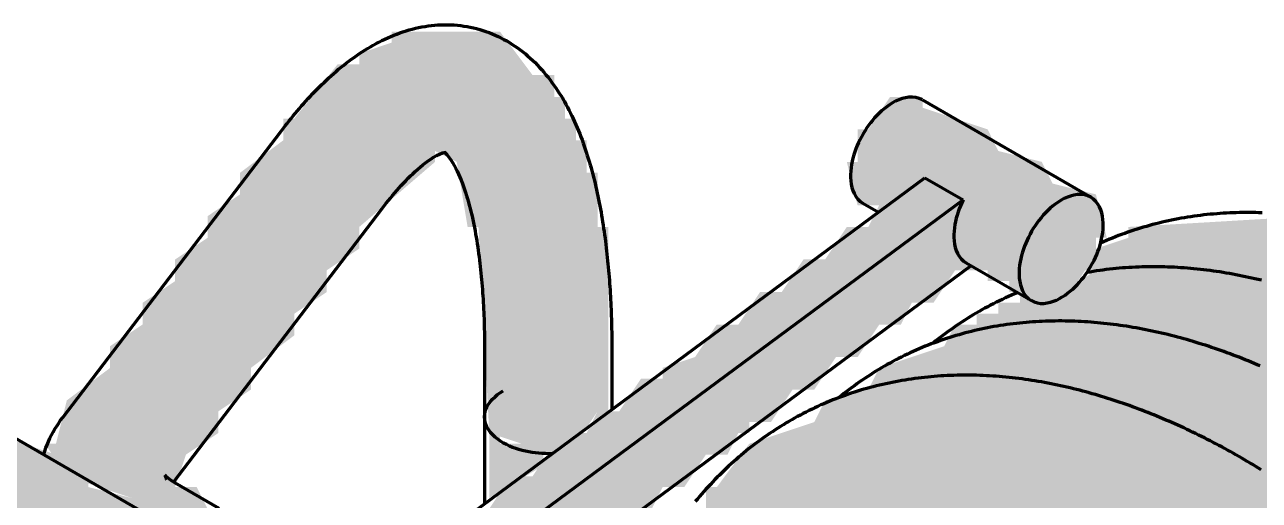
# Model space of a CAD drawing. Header units: millimetres. Extents: x 0 to 420, y 0 to 297.
# Drawn here: x 226.53 to 237.93, y 235.65 to 240.03 of the extents above; entities that cross this region are included whole.
import ezdxf

# ---------------------------------------------------------------- set-up
doc = ezdxf.new("R2010")
doc.units = ezdxf.units.MM
doc.layers.add('01-VISIBLE', color=7, linetype='CONTINUOUS', lineweight=70)
doc.layers.add('13-GRAFICA', color=30, linetype='CONTINUOUS', lineweight=18)

msp = doc.modelspace()

# ---------------------------------------------------------------- hatches: boundary and pattern name
at = {"layer": '13-GRAFICA', "true_color": 0x202020}
h = msp.add_hatch(color=7, dxfattribs=at)
h.dxf.hatch_style = 1
h.paths.add_polyline_path([(226.9185, 235.8682), (226.7185, 236.1682), (226.8185, 236.1682), (226.9185, 236.5682), (227.3185, 236.8682), (227.3185, 237.0682), (227.6185, 237.2682), (227.6185, 237.4682), (227.9185, 237.6682), (227.9185, 237.8682), (228.2185, 238.0682), (228.2185, 238.2682), (228.5185, 238.4682), (228.5185, 238.6682), (228.9185, 238.9682), (228.9185, 239.1682), (229.0185, 239.1682), (229.4185, 239.6682), (229.6185, 239.6682), (229.6185, 239.7682), (229.9185, 239.8682), (229.9185, 239.9682), (230.9185, 239.9682), (231.2185, 239.5682), (231.4185, 239.5682), (231.4185, 239.3682), (231.5185, 239.3682), (231.5185, 239.1682), (231.6185, 239.1682), (231.6185, 238.9682), (231.7185, 238.9682), (231.7185, 238.6682), (231.8185, 238.6682), (231.8185, 238.1682), (231.9185, 238.1682), (231.9185, 236.4682), (231.8185, 236.4682), (231.6185, 236.1682), (231.4185, 236.1682), (231.4185, 236.0682), (231.1185, 236.0682), (231.1185, 236.1682), (230.8185, 236.2682), (230.7185, 238.1682), (230.6185, 238.1682), (230.5185, 238.7682), (230.3185, 238.8682), (230.3185, 238.7682), (229.6185, 238.1682), (229.6185, 237.9682), (229.3185, 237.7682), (229.3185, 237.5682), (229.0185, 237.3682), (229.0185, 237.1682), (228.6185, 236.8682), (228.6185, 236.6682), (228.3185, 236.4682), (228.3185, 236.2682), (228.0185, 236.0682), (227.9185, 235.7682), (228.1185, 235.7682), (228.2185, 235.5682), (227.9185, 235.4682), (227.9185, 235.3682), (227.5185, 235.5682), (227.5185, 235.6682)])
at = {"layer": '13-GRAFICA', "true_color": 0xb21820}
h = msp.add_hatch(color=7, dxfattribs=at)
h.dxf.hatch_style = 1
h.paths.add_polyline_path([(229.7185, 234.2682), (229.5185, 234.7682), (229.7185, 234.7682), (229.9185, 235.0682), (230.1185, 235.0682), (230.2185, 235.2682), (230.4185, 235.2682), (230.6185, 235.5682), (230.8185, 235.5682), (231.0185, 235.8682), (231.2185, 235.8682), (231.4185, 236.1682), (231.6185, 236.1682), (231.6185, 236.2682), (231.7185, 236.2682), (231.8185, 236.4682), (232.0185, 236.4682), (232.2185, 236.7682), (232.4185, 236.7682), (232.4185, 236.8682), (232.7185, 236.9682), (232.9185, 237.2682), (233.1185, 237.2682), (233.3185, 237.5682), (233.5185, 237.5682), (233.7185, 237.8682), (233.9185, 237.8682), (234.1185, 238.1682), (234.3185, 238.1682), (234.4185, 238.3682), (234.2185, 238.3682), (234.1185, 238.7682), (234.2185, 238.7682), (234.2185, 239.0682), (234.3185, 239.0682), (234.5185, 239.3682), (234.8185, 239.3682), (234.8185, 239.2682), (235.4185, 239.0682), (235.5185, 238.8682), (235.9185, 238.7682), (236.0185, 238.5682), (236.4185, 238.4682), (236.5185, 238.0682), (236.4185, 238.0682), (236.4185, 237.7682), (236.3185, 237.7682), (236.1185, 237.4682), (235.8185, 237.4682), (235.8185, 237.5682), (235.6185, 237.5682), (235.6185, 237.6682), (235.4185, 237.6682), (235.4185, 237.7682), (235.1185, 237.7682), (234.9185, 237.4682), (234.7185, 237.4682), (234.6185, 237.2682), (234.4185, 237.2682), (234.2185, 236.9682), (234.0185, 236.9682), (233.8185, 236.6682), (233.6185, 236.6682), (233.4185, 236.3682), (233.2185, 236.3682), (233.2185, 236.2682), (233.1185, 236.2682), (233.0185, 236.0682), (232.8185, 236.0682), (232.6185, 235.7682), (232.4185, 235.7682), (232.3185, 235.5682), (232.1185, 235.5682), (232.1185, 235.4682), (232.0185, 235.4682), (231.9185, 235.2682), (231.7185, 235.2682), (231.5185, 234.9682), (231.2185, 234.8682), (231.1185, 235.0682), (230.7185, 235.0682), (230.6185, 234.8682), (230.4185, 234.8682), (230.4185, 234.7682), (230.2185, 234.7682), (230.1185, 234.5682), (229.9185, 234.5682), (229.8185, 234.2682)])
h = msp.add_hatch(color=7, dxfattribs=at)
h.dxf.hatch_style = 1
h.paths.add_polyline_path([(222.2185, 228.7682), (222.2185, 233.9682), (222.1185, 233.9682), (222.1185, 234.6682), (222.0185, 234.6682), (222.0185, 234.9682), (221.8185, 235.0682), (221.7185, 235.4682), (221.4185, 235.6682), (221.4185, 235.8682), (221.2185, 235.9682), (221.2185, 236.1682), (220.9185, 236.3682), (220.8185, 236.7682), (220.6185, 236.8682), (220.6185, 237.0682), (220.5185, 237.0682), (220.5185, 237.2682), (220.4185, 237.2682), (220.4185, 237.6682), (220.3185, 237.6682), (220.3185, 237.9682), (220.4185, 237.9682), (220.5185, 238.3682), (220.6185, 238.3682), (220.8185, 238.6682), (221.2185, 238.6682), (221.2185, 238.7682), (222.0185, 238.6682), (222.0185, 238.5682), (222.2185, 238.5682), (222.2185, 238.4682), (222.5185, 238.4682), (222.5185, 238.3682), (222.7185, 238.3682), (222.7185, 238.2682), (222.9185, 238.2682), (222.9185, 238.1682), (223.1185, 238.1682), (223.1185, 238.0682), (223.7185, 237.8682), (223.8185, 237.6682), (224.2185, 237.5682), (224.3185, 237.3682), (224.9185, 237.1682), (225.0185, 236.9682), (225.6185, 236.7682), (225.7185, 236.5682), (226.1185, 236.4682), (226.2185, 236.2682), (226.8185, 236.0682), (226.9185, 235.8682), (227.1185, 235.8682), (227.1185, 235.7682), (227.5185, 235.6682), (227.6185, 235.4682), (228.2185, 235.2682), (228.3185, 235.0682), (228.7185, 234.9682), (228.8185, 234.7682), (229.4185, 234.5682), (229.5185, 234.3682), (229.7185, 234.3682), (229.7185, 234.2682), (230.1185, 234.1682), (230.2185, 233.9682), (230.8185, 233.7682), (230.9185, 233.5682), (231.3185, 233.4682), (231.4185, 233.2682), (231.6185, 233.2682), (231.7185, 233.0682), (232.1185, 232.9682), (232.3185, 232.6682), (232.5185, 232.6682), (232.6185, 232.4682), (232.8185, 232.4682), (233.0185, 232.1682), (233.2185, 232.1682), (233.4185, 231.8682), (233.6185, 231.8682), (234.0185, 231.3682), (234.2185, 231.3682), (234.8185, 230.6682), (235.0185, 230.6682), (235.0185, 230.5682), (235.8185, 229.8682), (235.8185, 229.6682), (236.4185, 229.1682), (236.4185, 228.9682), (236.8185, 228.6682), (236.8185, 228.4682), (237.0185, 228.3682), (237.0185, 228.1682), (237.2185, 228.0682), (237.2185, 227.8682), (237.3185, 227.8682), (237.3185, 227.7682), (237.5185, 227.6682), (237.5185, 227.4682), (237.7185, 227.3682), (237.7185, 227.1682), (237.8185, 227.1682), (237.8185, 226.9682), (237.9185, 226.9682), (237.9185, 226.7682), (238.0185, 226.7682), (238.1185, 225.7682), (238.2185, 225.7682), (238.2185, 215.5682), (237.9185, 215.3682), (237.9185, 213.1682), (237.5185, 213.0682), (237.4185, 212.8682), (237.0185, 212.7682), (237.0185, 212.6682), (236.7185, 212.5682), (236.7185, 212.4682), (236.4185, 212.4682), (236.4185, 215.0682), (236.6185, 215.1682), (236.6185, 215.3682), (236.7185, 215.3682), (236.8185, 215.6682), (236.9185, 215.6682), (236.9185, 225.9682), (236.8185, 225.9682), (236.8185, 226.2682), (236.7185, 226.2682), (236.5185, 226.8682), (236.4185, 226.8682), (236.3185, 227.1682), (236.0185, 227.3682), (236.0185, 227.5682), (235.9185, 227.5682), (235.8185, 227.8682), (235.5185, 228.0682), (235.5185, 228.2682), (235.1185, 228.5682), (235.1185, 228.7682), (235.0185, 228.7682), (233.9185, 229.9682), (233.7185, 229.9682), (233.2185, 230.5682), (233.0185, 230.5682), (232.7185, 230.9682), (232.5185, 230.9682), (232.3185, 231.2682), (232.1185, 231.2682), (231.9185, 231.5682), (231.7185, 231.5682), (231.6185, 231.7682), (231.4185, 231.7682), (231.4185, 231.8682), (231.1185, 231.9682), (231.0185, 232.1682), (230.8185, 232.1682), (230.8185, 232.2682), (230.6185, 232.2682), (230.5185, 232.4682), (230.1185, 232.5682), (230.0185, 232.7682), (229.4185, 232.9682), (229.3185, 233.1682), (228.7185, 233.3682), (228.6185, 233.5682), (228.4185, 233.5682), (228.4185, 233.6682), (228.2185, 233.6682), (228.1185, 233.8682), (227.5185, 234.0682), (227.4185, 234.2682), (226.8185, 234.4682), (226.7185, 234.6682), (226.1185, 234.8682), (226.0185, 235.0682), (225.8185, 235.0682), (225.8185, 235.1682), (225.6185, 235.1682), (225.5185, 235.3682), (224.9185, 235.5682), (224.8185, 235.7682), (224.2185, 235.9682), (224.1185, 236.1682), (223.5185, 236.3682), (223.4185, 236.5682), (223.0185, 236.6682), (222.9185, 236.8682), (222.7185, 236.8682), (222.7185, 236.9682), (222.5185, 236.9682), (222.5185, 237.0682), (221.9185, 237.2682), (221.9185, 237.1682), (222.1185, 237.0682), (222.1185, 236.8682), (222.4185, 236.6682), (222.4185, 236.4682), (222.6185, 236.3682), (222.6185, 236.1682), (222.9185, 235.9682), (222.9185, 235.7682), (223.0185, 235.7682), (223.0185, 235.5682), (223.1185, 235.5682), (223.1185, 235.3682), (223.2185, 235.3682), (223.2185, 235.0682), (223.3185, 235.0682), (223.3185, 234.6682), (223.4185, 234.6682), (223.4185, 229.7682), (223.3185, 229.7682), (222.7185, 229.0682), (222.5185, 229.0682), (222.3185, 228.7682)])
at = {"layer": '13-GRAFICA', "true_color": 0x202020}
h = msp.add_hatch(color=7, dxfattribs=at)
h.dxf.hatch_style = 1
h.paths.add_polyline_path([(232.1185, 232.9682), (231.9185, 232.9682), (231.9185, 233.0682), (231.6185, 233.1682), (231.6185, 233.2682), (231.7185, 233.2682), (231.7185, 233.5682), (231.6185, 233.5682), (231.6185, 233.7682), (231.5185, 233.7682), (231.5185, 233.9682), (231.4185, 233.9682), (231.4185, 234.8682), (231.3185, 234.8682), (231.3185, 234.9682), (231.5185, 234.9682), (231.7185, 235.2682), (231.9185, 235.2682), (231.9185, 234.0682), (232.0185, 234.0682), (232.2185, 234.9682), (232.5185, 235.1682), (232.5185, 235.3682), (232.8185, 235.5682), (232.8185, 235.7682), (232.9185, 235.7682), (233.2185, 236.1682), (233.8185, 236.3682), (233.9185, 236.5682), (234.3185, 236.6682), (234.4185, 236.8682), (235.0185, 237.0682), (235.1185, 237.2682), (235.3185, 237.2682), (235.3185, 237.3682), (235.5185, 237.3682), (235.5185, 237.4682), (235.7185, 237.4682), (235.7185, 237.5682), (235.8185, 237.5682), (235.8185, 237.4682), (236.1185, 237.4682), (236.1185, 237.5682), (236.4185, 237.7682), (236.4185, 237.9682), (236.7185, 238.0682), (236.7185, 238.1682), (238.4185, 238.2682), (238.4185, 238.1682), (238.8185, 238.1682), (238.8185, 238.0682), (239.3185, 238.0682), (239.3185, 237.9682), (239.5185, 237.9682), (239.5185, 237.8682), (239.7185, 237.8682), (239.7185, 237.7682), (239.9185, 237.7682), (239.9185, 237.6682), (240.1185, 237.6682), (240.1185, 237.5682), (240.3185, 237.5682), (240.3185, 237.4682), (240.9185, 237.2682), (240.9185, 237.1682), (241.2185, 237.0682), (241.5185, 236.6682), (241.7185, 236.6682), (242.1185, 236.1682), (242.3185, 236.1682), (242.3185, 236.0682), (243.2185, 235.2682), (243.2185, 235.0682), (243.8185, 234.5682), (243.8185, 234.3682), (244.1185, 234.1682), (244.1185, 233.9682), (244.3185, 233.8682), (244.3185, 233.6682), (244.5185, 233.5682), (244.5185, 233.3682), (244.6185, 233.3682), (244.7185, 233.0682), (244.9185, 232.9682), (244.9185, 232.7682), (245.0185, 232.7682), (245.2185, 232.1682), (245.4185, 232.0682), (245.4185, 231.8682), (245.5185, 231.8682), (245.5185, 231.6682), (245.6185, 231.6682), (245.6185, 231.4682), (245.7185, 231.4682), (245.7185, 231.2682), (245.8185, 231.2682), (245.8185, 230.9682), (245.9185, 230.9682), (246.0185, 230.4682), (246.1185, 230.4682), (246.1185, 230.2682), (246.2185, 230.2682), (246.3185, 229.6682), (246.4185, 229.6682), (246.4185, 229.4682), (246.5185, 229.4682), (246.6185, 228.6682), (246.7185, 228.6682), (246.7185, 228.1682), (246.8185, 228.1682), (246.8185, 227.7682), (246.9185, 227.7682), (246.9185, 227.0682), (247.0185, 227.0682), (247.0185, 225.8682), (247.1185, 225.8682), (247.1185, 223.7682), (247.0185, 223.7682), (247.0185, 222.3682), (246.9185, 222.3682), (246.9185, 221.0682), (246.8185, 221.0682), (246.8185, 219.8682), (246.7185, 219.8682), (246.7185, 218.5682), (246.6185, 218.5682), (246.6185, 217.2682), (246.5185, 217.2682), (246.5185, 215.9682), (246.4185, 215.9682), (246.4185, 214.6682), (246.3185, 214.6682), (246.1185, 210.7682), (246.0185, 210.7682), (246.0185, 210.0682), (245.9185, 210.0682), (245.9185, 209.9682), (245.7185, 209.9682), (245.6185, 209.7682), (245.4185, 209.7682), (245.4185, 209.6682), (245.0185, 209.5682), (244.9185, 209.3682), (244.3185, 209.1682), (244.2185, 208.9682), (243.6185, 208.7682), (243.5185, 208.5682), (243.1185, 208.4682), (243.0185, 208.2682), (242.4185, 208.4682), (242.4185, 208.5682), (242.2185, 208.6682), (242.2185, 208.8682), (242.3185, 208.8682), (242.3185, 210.2682), (242.4185, 210.2682), (242.4185, 211.5682), (242.5185, 211.5682), (242.5185, 212.8682), (242.6185, 212.8682), (242.6185, 214.1682), (242.7185, 214.1682), (242.9185, 218.0682), (243.0185, 218.0682), (243.2185, 221.8682), (243.3185, 221.8682), (243.3185, 224.7682), (243.2185, 224.7682), (243.2185, 225.8682), (243.1185, 225.8682), (243.1185, 226.2682), (243.0185, 226.2682), (243.0185, 226.6682), (242.9185, 226.6682), (242.8185, 227.5682), (242.7185, 227.5682), (242.7185, 227.7682), (242.6185, 227.7682), (242.6185, 228.0682), (242.5185, 228.0682), (242.5185, 228.3682), (242.4185, 228.3682), (242.3185, 228.8682), (242.2185, 228.8682), (242.2185, 229.0682), (242.1185, 229.0682), (242.1185, 229.3682), (242.0185, 229.3682), (242.0185, 229.5682), (241.8185, 229.6682), (241.8185, 229.8682), (241.7185, 229.8682), (241.7185, 230.0682), (241.6185, 230.0682), (241.6185, 230.2682), (241.5185, 230.2682), (241.3185, 230.8682), (241.1185, 230.9682), (241.1185, 231.1682), (240.9185, 231.2682), (240.9185, 231.4682), (240.7185, 231.5682), (240.7185, 231.7682), (240.4185, 231.9682), (240.4185, 232.1682), (240.2185, 232.2682), (240.2185, 232.4682), (239.2185, 233.3682), (239.2185, 233.5682), (238.9185, 233.6682), (238.6185, 234.0682), (238.4185, 234.0682), (238.1185, 234.4682), (237.9185, 234.4682), (237.9185, 234.5682), (237.6185, 234.6682), (237.5185, 234.8682), (237.3185, 234.8682), (237.3185, 234.9682), (237.1185, 234.9682), (237.1185, 235.0682), (236.9185, 235.0682), (236.9185, 235.1682), (236.7185, 235.1682), (236.7185, 235.2682), (236.5185, 235.2682), (236.5185, 235.3682), (235.7185, 235.4682), (235.7185, 235.1682), (235.6185, 235.1682), (235.6185, 234.8682), (235.5185, 234.8682), (235.4185, 233.2682), (235.1185, 233.1682), (235.1185, 233.0682), (234.5185, 233.0682), (234.5185, 232.5682), (234.3185, 232.5682), (234.3185, 232.4682), (234.0185, 232.3682), (234.0185, 232.2682), (233.6185, 232.2682), (233.6185, 232.3682), (232.6185, 232.4682), (232.5185, 232.6682), (232.3185, 232.6682)])
h = msp.add_hatch(color=7, dxfattribs=at)
h.dxf.hatch_style = 1
h.paths.add_polyline_path([(230.9185, 236.2682), (230.9185, 236.1682), (231.1185, 236.1682), (231.1185, 236.0682), (231.3185, 236.0682), (231.3185, 235.9682), (230.8185, 235.6682), (230.8185, 236.2682)])

# ---------------------------------------------------------------- linework, layer by layer
at = {"layer": '01-VISIBLE'}
for p, q in [((234.8165, 239.3396), (236.3722, 238.4414)), ((226.8814, 236.4115), (228.8965, 239.0518)), ((229.5627, 234.719), (234.8389, 238.6214)), ((234.8389, 238.6214), (235.1924, 238.4173)), ((230.0071, 234.5821), (235.1924, 238.4173)), ((227.9044, 235.8152), (229.8305, 238.3389)), ((234.2665, 238.3869), (234.4099, 238.3042)), ((223.4886, 237.9261), (231.1749, 233.4885)), ((231.3092, 234.8855), (235.2643, 237.8109)), ((235.2211, 237.8358), (235.8222, 237.4888)), ((230.7754, 237.0171), (230.7754, 236.4161)), ((231.9504, 237.0171), (231.9504, 236.485)), ((230.7754, 236.4161), (230.7754, 235.616)), ((228.3254, 235.572), (227.9148, 235.8091))]:
    msp.add_line(p, q, dxfattribs=at)
for points in [[(228.8965, 239.0518), (228.9148, 239.0756), (228.9332, 239.0993), (228.9518, 239.1229), (228.9706, 239.1464), (228.9895, 239.1697), (229.0086, 239.1929), (229.0278, 239.216), (229.0472, 239.239), (229.0667, 239.2618), (229.0865, 239.2844), (229.1064, 239.3069), (229.1264, 239.3293), (229.1467, 239.3514), (229.1671, 239.3735), (229.1878, 239.3953), (229.2086, 239.4169), (229.2296, 239.4384), (229.2508, 239.4597), (229.2722, 239.4807), (229.2938, 239.5016), (229.3157, 239.5222), (229.3377, 239.5427), (229.3599, 239.5628), (229.3824, 239.5828), (229.4051, 239.6025), (229.428, 239.6219), (229.4512, 239.6411), (229.4745, 239.6599), (229.4981, 239.6785), (229.522, 239.6968), (229.546, 239.7147), (229.5704, 239.7324), (229.5949, 239.7496), (229.6198, 239.7666), (229.6448, 239.7831), (229.6701, 239.7993), (229.6957, 239.8151), (229.7215, 239.8305), (229.7476, 239.8454), (229.7739, 239.8599), (229.8004, 239.8739), (229.8272, 239.8875), (229.8543, 239.9005), (229.8816, 239.9131), (229.9091, 239.9251), (229.9368, 239.9366), (229.9648, 239.9476), (229.993, 239.9579), (230.0214, 239.9677), (230.05, 239.9768), (230.0789, 239.9853), (230.1078, 239.9932), (230.137, 240.0004), (230.1663, 240.007), (230.1958, 240.0128), (230.2254, 240.018), (230.2551, 240.0224), (230.2849, 240.0261), (230.3148, 240.0291), (230.3447, 240.0313), (230.3747, 240.0328), (230.4048, 240.0334), (230.4348, 240.0334), (230.4648, 240.0325), (230.4948, 240.0308), (230.5248, 240.0284), (230.5546, 240.0252), (230.5844, 240.0211), (230.614, 240.0163), (230.6435, 240.0107), (230.6729, 240.0042), (230.702, 239.997), (230.731, 239.9891), (230.7597, 239.9803), (230.7882, 239.9708), (230.8164, 239.9605), (230.8444, 239.9494), (230.872, 239.9377), (230.8993, 239.9252), (230.9263, 239.912), (230.953, 239.8981), (230.9792, 239.8835), (231.0051, 239.8683), (231.0306, 239.8524), (231.0557, 239.8359), (231.0804, 239.8188), (231.1046, 239.8011), (231.1285, 239.7828), (231.1519, 239.7639), (231.1748, 239.7446), (231.1973, 239.7247), (231.2193, 239.7042), (231.2409, 239.6834), (231.2621, 239.662), (231.2828, 239.6403), (231.303, 239.6181), (231.3228, 239.5954), (231.3421, 239.5724), (231.361, 239.5491), (231.3794, 239.5254), (231.3974, 239.5013), (231.415, 239.4769), (231.4321, 239.4523), (231.4488, 239.4273), (231.4651, 239.4021), (231.481, 239.3766), (231.4964, 239.3508), (231.5115, 239.3248), (231.5262, 239.2986), (231.5405, 239.2722), (231.5544, 239.2456), (231.568, 239.2188), (231.5812, 239.1918), (231.594, 239.1646), (231.6065, 239.1373), (231.6187, 239.1099), (231.6305, 239.0823), (231.6421, 239.0545), (231.6533, 239.0267), (231.6642, 238.9987), (231.6748, 238.9706), (231.6851, 238.9423), (231.6951, 238.914), (231.7049, 238.8856), (231.7143, 238.8571), (231.7235, 238.8285), (231.7325, 238.7998), (231.7412, 238.7711), (231.7496, 238.7423), (231.7578, 238.7134), (231.7658, 238.6844), (231.7735, 238.6554), (231.7811, 238.6263), (231.7884, 238.5972), (231.7954, 238.568), (231.8023, 238.5387), (231.809, 238.5094), (231.8155, 238.4801), (231.8217, 238.4507), (231.8278, 238.4213), (231.8337, 238.3919), (231.8394, 238.3624), (231.8449, 238.3328), (231.8503, 238.3033), (231.8554, 238.2737), (231.8604, 238.2441), (231.8652, 238.2144), (231.8699, 238.1847), (231.8744, 238.155), (231.8788, 238.1253), (231.883, 238.0956), (231.887, 238.0658), (231.8909, 238.036), (231.8946, 238.0062), (231.8982, 237.9764), (231.9017, 237.9466), (231.905, 237.9167), (231.9082, 237.8868), (231.9113, 237.857), (231.9142, 237.8271), (231.917, 237.7971), (231.9197, 237.7672), (231.9222, 237.7373), (231.9247, 237.7074), (231.927, 237.6774), (231.9292, 237.6474), (231.9312, 237.6175), (231.9332, 237.5875), (231.935, 237.5575), (231.9367, 237.5275), (231.9384, 237.4975), (231.9399, 237.4675), (231.9413, 237.4375), (231.9426, 237.4075), (231.9438, 237.3775), (231.9449, 237.3475), (231.9459, 237.3175), (231.9468, 237.2874), (231.9475, 237.2574), (231.9482, 237.2274), (231.9488, 237.1973), (231.9493, 237.1673), (231.9497, 237.1373), (231.9501, 237.1072), (231.9503, 237.0772), (231.9504, 237.0472), (231.9504, 237.0171)], [(234.8165, 239.3396), (234.7874, 239.3532), (234.7564, 239.3616), (234.7244, 239.3652), (234.6922, 239.3642), (234.6604, 239.3595), (234.6292, 239.3514), (234.5989, 239.3405), (234.5696, 239.3273), (234.5412, 239.3121), (234.5138, 239.2952), (234.4874, 239.2767)], [(234.4874, 239.2767), (234.4634, 239.2581), (234.4403, 239.2384), (234.418, 239.2177), (234.3965, 239.1962), (234.3759, 239.1739), (234.3561, 239.1509), (234.3371, 239.1272), (234.3189, 239.1029), (234.3015, 239.078), (234.2849, 239.0525), (234.2692, 239.0265), (234.2542, 239), (234.2402, 238.9731), (234.227, 238.9457), (234.2147, 238.9179), (234.2034, 238.8898), (234.193, 238.8612), (234.1836, 238.8323), (234.1754, 238.8031), (234.1682, 238.7735), (234.1623, 238.7437), (234.1577, 238.7137), (234.1545, 238.6835), (234.1528, 238.6531), (234.1529, 238.6228), (234.1548, 238.5925), (234.1589, 238.5623), (234.1652, 238.5326), (234.1742, 238.5036), (234.1861, 238.4757), (234.2013, 238.4494), (234.2197, 238.4253), (234.2416, 238.4042), (234.2665, 238.3869)], [(229.8305, 238.3389), (229.8492, 238.3631), (229.8681, 238.3872), (229.8871, 238.4111), (229.9064, 238.4348), (229.9259, 238.4583), (229.9456, 238.4817), (229.9656, 238.5048), (229.9858, 238.5277), (230.0063, 238.5504), (230.0271, 238.5728), (230.0482, 238.5949), (230.0696, 238.6168), (230.0913, 238.6383), (230.1134, 238.6595), (230.1358, 238.6802), (230.1586, 238.7006), (230.1818, 238.7205), (230.2054, 238.7399), (230.2295, 238.7587), (230.2541, 238.7768), (230.2793, 238.7941), (230.3051, 238.8105), (230.3316, 238.8257), (230.3589, 238.8394), (230.3872, 238.851), (230.4167, 238.8585)], [(230.4054, 238.8565), (230.4268, 238.8351), (230.446, 238.8117), (230.4635, 238.787), (230.4798, 238.7615), (230.495, 238.7353), (230.5093, 238.7087), (230.5227, 238.6816), (230.5355, 238.6541), (230.5476, 238.6264), (230.5591, 238.5984), (230.57, 238.5702), (230.5805, 238.5417), (230.5904, 238.5132), (230.6, 238.4844), (230.6091, 238.4556), (230.6178, 238.4266), (230.6261, 238.3975), (230.6341, 238.3683), (230.6418, 238.339), (230.6491, 238.3096), (230.6561, 238.2802), (230.6628, 238.2507), (230.6693, 238.2211), (230.6755, 238.1915), (230.6814, 238.1618), (230.6871, 238.1321), (230.6925, 238.1023), (230.6977, 238.0725), (230.7027, 238.0426), (230.7075, 238.0127), (230.7121, 237.9828), (230.7165, 237.9528), (230.7206, 237.9229), (230.7246, 237.8929), (230.7284, 237.8628), (230.732, 237.8328), (230.7355, 237.8027), (230.7388, 237.7726), (230.7419, 237.7425), (230.7448, 237.7124), (230.7476, 237.6822), (230.7503, 237.6521), (230.7528, 237.6219), (230.7551, 237.5917), (230.7573, 237.5616), (230.7594, 237.5314), (230.7613, 237.5011), (230.7631, 237.4709), (230.7647, 237.4407), (230.7663, 237.4105), (230.7677, 237.3802), (230.7689, 237.35), (230.7701, 237.3198), (230.7711, 237.2895), (230.7721, 237.2592), (230.7729, 237.229), (230.7736, 237.1987), (230.7741, 237.1685), (230.7746, 237.1382), (230.775, 237.1079), (230.7752, 237.0777), (230.7754, 237.0474), (230.7754, 237.0171)], [(235.1924, 238.4173), (235.1795, 238.3901), (235.1675, 238.3625), (235.1564, 238.3344), (235.1462, 238.3061), (235.1371, 238.2774), (235.129, 238.2483), (235.1221, 238.219), (235.1163, 238.1894), (235.1119, 238.1596), (235.1089, 238.1296), (235.1074, 238.0995), (235.1076, 238.0694), (235.1096, 238.0393), (235.1137, 238.0095), (235.1202, 237.9801), (235.1293, 237.9513), (235.1412, 237.9237), (235.1563, 237.8976), (235.1747, 237.8738), (235.1964, 237.8529), (235.2211, 237.8358)], [(235.8222, 237.4888), (235.8494, 237.4759), (235.8784, 237.4675), (235.9082, 237.4635), (235.9384, 237.4635), (235.9683, 237.467), (235.9977, 237.4735), (236.0265, 237.4827), (236.0544, 237.494), (236.0815, 237.5073), (236.1077, 237.5222), (236.133, 237.5386), (236.1574, 237.5562), (236.1811, 237.575), (236.2038, 237.5948), (236.2257, 237.6155), (236.2469, 237.637), (236.2672, 237.6593), (236.2867, 237.6823), (236.3054, 237.706), (236.3233, 237.7303), (236.3404, 237.7551), (236.3567, 237.7805), (236.3722, 237.8063), (236.3868, 237.8327), (236.4007, 237.8595), (236.4136, 237.8867), (236.4257, 237.9144), (236.4368, 237.9424), (236.447, 237.9708), (236.4561, 237.9995), (236.4642, 238.0286), (236.4712, 238.0579), (236.4769, 238.0875), (236.4814, 238.1173), (236.4844, 238.1473), (236.486, 238.1775), (236.4858, 238.2076), (236.4837, 238.2377), (236.4796, 238.2676), (236.4732, 238.297), (236.4641, 238.3258), (236.4522, 238.3535), (236.4371, 238.3795), (236.4187, 238.4034), (236.397, 238.4243), (236.3722, 238.4414)], [(236.3722, 238.4414), (236.343, 238.455), (236.312, 238.4635), (236.28, 238.467), (236.2479, 238.4661), (236.216, 238.4613), (236.1849, 238.4532), (236.1546, 238.4424), (236.1252, 238.4292), (236.0968, 238.414), (236.0694, 238.397), (236.0431, 238.3786)], [(236.0431, 238.3786), (236.0191, 238.3599), (235.9959, 238.3402), (235.9736, 238.3196), (235.9522, 238.2981), (235.9315, 238.2758), (235.9117, 238.2527), (235.8927, 238.229), (235.8745, 238.2047), (235.8571, 238.1798), (235.8405, 238.1543), (235.8248, 238.1284), (235.8099, 238.1019), (235.7958, 238.075), (235.7826, 238.0476), (235.7703, 238.0198), (235.759, 237.9916), (235.7486, 237.9631), (235.7393, 237.9341), (235.731, 237.9049), (235.7239, 237.8754), (235.7179, 237.8456), (235.7133, 237.8156), (235.7101, 237.7853), (235.7085, 237.755), (235.7085, 237.7246), (235.7105, 237.6943), (235.7145, 237.6642), (235.7209, 237.6345), (235.7299, 237.6055), (235.7418, 237.5776), (235.7569, 237.5512), (235.7754, 237.5271), (235.7972, 237.5061), (235.8222, 237.4888)], [(237.9534, 238.2986), (237.9234, 238.2995), (237.8934, 238.3003), (237.8634, 238.3008), (237.8333, 238.301), (237.8033, 238.301), (237.7733, 238.3008), (237.7433, 238.3003), (237.7132, 238.2996), (237.6832, 238.2986), (237.6532, 238.2974), (237.6232, 238.2959), (237.5932, 238.2942), (237.5633, 238.2922), (237.5333, 238.29), (237.5034, 238.2875), (237.4735, 238.2848), (237.4436, 238.2817), (237.4138, 238.2785), (237.3839, 238.2749), (237.3542, 238.2711), (237.3244, 238.2671), (237.2947, 238.2627), (237.265, 238.2581), (237.2354, 238.2532), (237.2058, 238.2481), (237.1763, 238.2427), (237.1468, 238.237), (237.1173, 238.2311), (237.088, 238.2248), (237.0586, 238.2183), (237.0294, 238.2116), (237.0002, 238.2045), (236.9711, 238.1972), (236.942, 238.1896), (236.913, 238.1818), (236.8841, 238.1736), (236.8553, 238.1652), (236.8265, 238.1565), (236.7979, 238.1475), (236.7693, 238.1383), (236.7408, 238.1288), (236.7124, 238.119), (236.6841, 238.1089), (236.656, 238.0986), (236.6279, 238.088), (236.5999, 238.0771), (236.572, 238.066), (236.5442, 238.0545), (236.5166, 238.0428), (236.489, 238.0309), (236.4616, 238.0186)], [(237.9453, 237.6758), (237.916, 237.6829), (237.8868, 237.6898), (237.8574, 237.6964), (237.8281, 237.7029), (237.7987, 237.7092), (237.7692, 237.7153), (237.7398, 237.7212), (237.7102, 237.727), (237.6807, 237.7325), (237.6511, 237.7378), (237.6215, 237.7429), (237.5918, 237.7479), (237.5621, 237.7526), (237.5324, 237.7571), (237.5026, 237.7614), (237.4728, 237.7655), (237.443, 237.7693), (237.4132, 237.773), (237.3833, 237.7764), (237.3534, 237.7797), (237.3235, 237.7827), (237.2936, 237.7855), (237.2636, 237.788), (237.2336, 237.7904), (237.2037, 237.7925), (237.1736, 237.7944), (237.1436, 237.796), (237.1136, 237.7974), (237.0835, 237.7986), (237.0535, 237.7995), (237.0234, 237.8003), (236.9934, 237.8007), (236.9633, 237.8009), (236.9332, 237.8009), (236.9032, 237.8007), (236.8731, 237.8002), (236.8431, 237.7994), (236.813, 237.7984), (236.783, 237.7971), (236.7529, 237.7956), (236.7229, 237.7939), (236.6929, 237.7918), (236.6629, 237.7896), (236.633, 237.787), (236.6031, 237.7842), (236.5731, 237.7812), (236.5433, 237.7779), (236.5134, 237.7743), (236.4836, 237.7704), (236.4538, 237.7663), (236.4241, 237.7619), (236.3944, 237.7573), (236.3647, 237.7524), (236.3351, 237.7472)], [(235.6958, 237.5618), (235.6676, 237.5501), (235.6395, 237.5381), (235.6116, 237.5258), (235.5837, 237.5132), (235.556, 237.5004), (235.5285, 237.4873), (235.501, 237.4739), (235.4737, 237.4602), (235.4465, 237.4463), (235.4195, 237.4321), (235.3926, 237.4176), (235.3659, 237.4029), (235.3393, 237.3879), (235.3129, 237.3726), (235.2866, 237.3571), (235.2604, 237.3413), (235.2345, 237.3253), (235.2087, 237.309), (235.183, 237.2924), (235.1575, 237.2756), (235.1322, 237.2586), (235.1071, 237.2412), (235.0821, 237.2237), (235.0573, 237.2059), (235.0326, 237.1879), (235.0082, 237.1696), (234.9839, 237.1511), (234.9598, 237.1323), (234.9359, 237.1133), (234.9122, 237.0941)], [(237.9348, 236.8859), (237.9072, 236.8977), (237.8796, 236.9093), (237.8519, 236.9209), (237.8241, 236.9323), (237.7963, 236.9435), (237.7684, 236.9546), (237.7405, 236.9656), (237.7125, 236.9764), (237.6844, 236.987), (237.6563, 236.9976), (237.6282, 237.0079), (237.6, 237.0182), (237.5717, 237.0282), (237.5434, 237.0382), (237.515, 237.0479), (237.4866, 237.0575), (237.4581, 237.067), (237.4296, 237.0763), (237.401, 237.0854), (237.3723, 237.0944), (237.3437, 237.1032), (237.3149, 237.1118), (237.2861, 237.1203), (237.2573, 237.1286), (237.2284, 237.1367), (237.1995, 237.1447), (237.1705, 237.1524), (237.1415, 237.16), (237.1124, 237.1675), (237.0833, 237.1747), (237.0541, 237.1818), (237.0249, 237.1886), (236.9956, 237.1953), (236.9664, 237.2018), (236.937, 237.2082), (236.9076, 237.2143), (236.8782, 237.2202), (236.8488, 237.226), (236.8193, 237.2315), (236.7898, 237.2368), (236.7602, 237.242), (236.7306, 237.2469), (236.701, 237.2517), (236.6713, 237.2562), (236.6416, 237.2605), (236.6119, 237.2647), (236.5821, 237.2686), (236.5524, 237.2723), (236.5226, 237.2757), (236.4927, 237.279), (236.4629, 237.282), (236.433, 237.2849), (236.4031, 237.2875), (236.3732, 237.2898), (236.3433, 237.292), (236.3133, 237.2939), (236.2834, 237.2956), (236.2534, 237.2971), (236.2234, 237.2983), (236.1934, 237.2993), (236.1634, 237.3), (236.1334, 237.3005), (236.1034, 237.3008), (236.0734, 237.3008), (236.0434, 237.3006), (236.0134, 237.3002), (235.9834, 237.2995), (235.9534, 237.2985), (235.9234, 237.2973), (235.8935, 237.2959), (235.8635, 237.2942), (235.8336, 237.2922), (235.8036, 237.29), (235.7737, 237.2875), (235.7438, 237.2848), (235.714, 237.2818), (235.6842, 237.2786), (235.6544, 237.2751), (235.6246, 237.2713), (235.5949, 237.2672), (235.5652, 237.2629), (235.5355, 237.2584), (235.5059, 237.2535), (235.4763, 237.2484), (235.4468, 237.243), (235.4173, 237.2374), (235.3879, 237.2315), (235.3586, 237.2253), (235.3292, 237.2188), (235.3, 237.2121), (235.2708, 237.2051), (235.2417, 237.1978), (235.2127, 237.1902), (235.1837, 237.1824), (235.1548, 237.1743), (235.126, 237.1659), (235.0973, 237.1573), (235.0686, 237.1483), (235.0401, 237.1391), (235.0116, 237.1297), (234.9832, 237.1199), (234.9549, 237.1099), (234.9268, 237.0996), (234.8987, 237.089), (234.8707, 237.0782), (234.8428, 237.0671), (234.8151, 237.0557), (234.7874, 237.044), (234.7599, 237.0321), (234.7325, 237.0199), (234.7052, 237.0074), (234.678, 236.9947), (234.6509, 236.9817), (234.624, 236.9684), (234.5972, 236.9549), (234.5706, 236.9411), (234.5441, 236.9271), (234.5177, 236.9128), (234.4915, 236.8982), (234.4654, 236.8834), (234.4394, 236.8683), (234.4136, 236.853), (234.388, 236.8374), (234.3625, 236.8216), (234.3372, 236.8055), (234.312, 236.7892), (234.287, 236.7726), (234.2621, 236.7558), (234.2374, 236.7388), (234.2129, 236.7215), (234.1885, 236.7039), (234.1643, 236.6862), (234.1403, 236.6682), (234.1165, 236.65), (234.0928, 236.6316), (234.0693, 236.6129), (234.046, 236.594)], [(237.9451, 235.9289), (237.9194, 235.9446), (237.8936, 235.9601), (237.8677, 235.9756), (237.8418, 235.9909), (237.8159, 236.0062), (237.7899, 236.0213), (237.7638, 236.0364), (237.7376, 236.0513), (237.7114, 236.0661), (237.6852, 236.0809), (237.6589, 236.0955), (237.6325, 236.11), (237.606, 236.1244), (237.5795, 236.1387), (237.553, 236.1528), (237.5264, 236.1669), (237.4997, 236.1809), (237.4729, 236.1947), (237.4461, 236.2084), (237.4193, 236.222), (237.3923, 236.2355), (237.3654, 236.2488), (237.3383, 236.2621), (237.3112, 236.2752), (237.2841, 236.2882), (237.2568, 236.301), (237.2296, 236.3138), (237.2022, 236.3264), (237.1748, 236.3389), (237.1474, 236.3512), (237.1199, 236.3634), (237.0923, 236.3755), (237.0647, 236.3875), (237.037, 236.3993), (237.0092, 236.411), (236.9814, 236.4225), (236.9535, 236.4339), (236.9256, 236.4452), (236.8976, 236.4563), (236.8696, 236.4673), (236.8415, 236.4781), (236.8134, 236.4888), (236.7852, 236.4993), (236.7569, 236.5097), (236.7286, 236.5199), (236.7002, 236.53), (236.6718, 236.5399), (236.6433, 236.5497), (236.6148, 236.5593), (236.5862, 236.5687), (236.5576, 236.578), (236.5289, 236.5872), (236.5001, 236.5961), (236.4713, 236.6049), (236.4425, 236.6135), (236.4136, 236.622), (236.3847, 236.6303), (236.3557, 236.6384), (236.3266, 236.6463), (236.2975, 236.6541), (236.2684, 236.6617), (236.2392, 236.6691), (236.21, 236.6763), (236.1807, 236.6834), (236.1514, 236.6902), (236.1221, 236.6969), (236.0927, 236.7034), (236.0632, 236.7097), (236.0337, 236.7158), (236.0042, 236.7217), (235.9746, 236.7274), (235.945, 236.7329), (235.9154, 236.7382), (235.8857, 236.7433), (235.856, 236.7482), (235.8263, 236.7529), (235.7965, 236.7574), (235.7667, 236.7617), (235.7369, 236.7657), (235.707, 236.7696), (235.6772, 236.7732), (235.6472, 236.7766), (235.6173, 236.7799), (235.5874, 236.7828), (235.5574, 236.7856), (235.5274, 236.7881), (235.4974, 236.7904), (235.4673, 236.7925), (235.4373, 236.7944), (235.4072, 236.796), (235.3771, 236.7974), (235.347, 236.7985), (235.317, 236.7995), (235.2869, 236.8001), (235.2568, 236.8006), (235.2266, 236.8007), (235.1965, 236.8007), (235.1664, 236.8004), (235.1363, 236.7999), (235.1062, 236.7991), (235.0762, 236.798), (235.0461, 236.7967), (235.016, 236.7952), (234.986, 236.7934), (234.9559, 236.7913), (234.9259, 236.789), (234.8959, 236.7864), (234.8659, 236.7836), (234.836, 236.7805), (234.8061, 236.7771), (234.7762, 236.7735), (234.7463, 236.7696), (234.7165, 236.7654), (234.6867, 236.761), (234.657, 236.7563), (234.6273, 236.7513), (234.5977, 236.7461), (234.5681, 236.7406), (234.5385, 236.7348), (234.509, 236.7287), (234.4796, 236.7224), (234.4502, 236.7158), (234.4209, 236.7089), (234.3917, 236.7018), (234.3625, 236.6943), (234.3334, 236.6866), (234.3044, 236.6786), (234.2754, 236.6704), (234.2465, 236.6619), (234.2177, 236.653), (234.189, 236.644), (234.1604, 236.6346), (234.1319, 236.625), (234.1035, 236.615), (234.0751, 236.6049), (234.0469, 236.5944), (234.0188, 236.5837), (233.9908, 236.5726), (233.9629, 236.5614), (233.9351, 236.5498), (233.9074, 236.538), (233.8798, 236.5259), (233.8524, 236.5135), (233.825, 236.5009), (233.7978, 236.4879), (233.7708, 236.4748), (233.7438, 236.4613), (233.717, 236.4476), (233.6904, 236.4336), (233.6638, 236.4194), (233.6374, 236.4049), (233.6112, 236.3902), (233.5851, 236.3752), (233.5592, 236.3599), (233.5334, 236.3444), (233.5077, 236.3286), (233.4822, 236.3126), (233.4569, 236.2963), (233.4317, 236.2798), (233.4067, 236.263), (233.3819, 236.246), (233.3572, 236.2288), (233.3327, 236.2113), (233.3083, 236.1936), (233.2841, 236.1757), (233.2601, 236.1575), (233.2363, 236.1391), (233.2127, 236.1205), (233.1892, 236.1016), (233.1659, 236.0825), (233.1428, 236.0632), (233.1198, 236.0437), (233.0971, 236.024), (233.0745, 236.0041), (233.0522, 235.9839), (233.03, 235.9636), (233.008, 235.9431), (232.9862, 235.9223), (232.9645, 235.9014), (232.9431, 235.8802), (232.9219, 235.8589), (232.9008, 235.8374), (232.8799, 235.8156), (232.8593, 235.7937), (232.8388, 235.7717), (232.8185, 235.7494), (232.7985, 235.727), (232.7786, 235.7044), (232.7589, 235.6816), (232.7394, 235.6587), (232.7201, 235.6355)], [(230.7754, 236.4161), (230.7779, 236.4469), (230.785, 236.4769), (230.7963, 236.5057), (230.8113, 236.5327), (230.8292, 236.5578), (230.8496, 236.5811), (230.872, 236.6024), (230.8959, 236.6219), (230.9212, 236.6397), (230.9475, 236.6559)], [(226.7061, 236.0685), (226.7157, 236.0993), (226.7262, 236.1298), (226.7377, 236.16), (226.7502, 236.1898), (226.7636, 236.2191), (226.7779, 236.2481), (226.793, 236.2766), (226.8091, 236.3046), (226.826, 236.3321), (226.8437, 236.3591), (226.8621, 236.3856), (226.8814, 236.4115)], [(231.3995, 236.0776), (231.3684, 236.0769), (231.3373, 236.0772), (231.3063, 236.0785), (231.2752, 236.0807), (231.2443, 236.0839), (231.2135, 236.0881), (231.1828, 236.0932), (231.1523, 236.0994), (231.1221, 236.1067), (231.0921, 236.1151), (231.0625, 236.1246), (231.0333, 236.1353), (231.0046, 236.1473), (230.9765, 236.1606), (230.9491, 236.1753), (230.9226, 236.1915), (230.8971, 236.2094), (230.873, 236.2289), (230.8504, 236.2503), (230.8298, 236.2736), (230.8117, 236.2988), (230.7965, 236.326), (230.7851, 236.3549), (230.7779, 236.3851), (230.7754, 236.4161)], [(231.3995, 236.0776), (231.3684, 236.0769), (231.3373, 236.0772), (231.3063, 236.0785), (231.2752, 236.0807), (231.2443, 236.0839), (231.2135, 236.0881), (231.1828, 236.0932), (231.1523, 236.0994), (231.1221, 236.1067), (231.0921, 236.1151), (231.0625, 236.1246), (231.0333, 236.1353), (231.0046, 236.1473), (230.9765, 236.1606), (230.9491, 236.1753), (230.9226, 236.1915), (230.8971, 236.2094), (230.873, 236.2289), (230.8504, 236.2503), (230.8298, 236.2736), (230.8117, 236.2988), (230.7965, 236.326), (230.7851, 236.3549), (230.7779, 236.3851), (230.7754, 236.4161)], [(227.9148, 235.8091), (227.8981, 235.8191), (227.8817, 235.8297), (227.8657, 235.8409), (227.8503, 235.8528), (227.8356, 235.8657), (227.8224, 235.88)], [(227.8224, 235.88), (227.8263, 235.873), (227.8296, 235.8656), (227.8324, 235.858), (227.8349, 235.8503), (227.8369, 235.8424), (227.8386, 235.8345)]]:
    msp.add_lwpolyline(points, dxfattribs=at)

doc.saveas('drawing.dxf')
